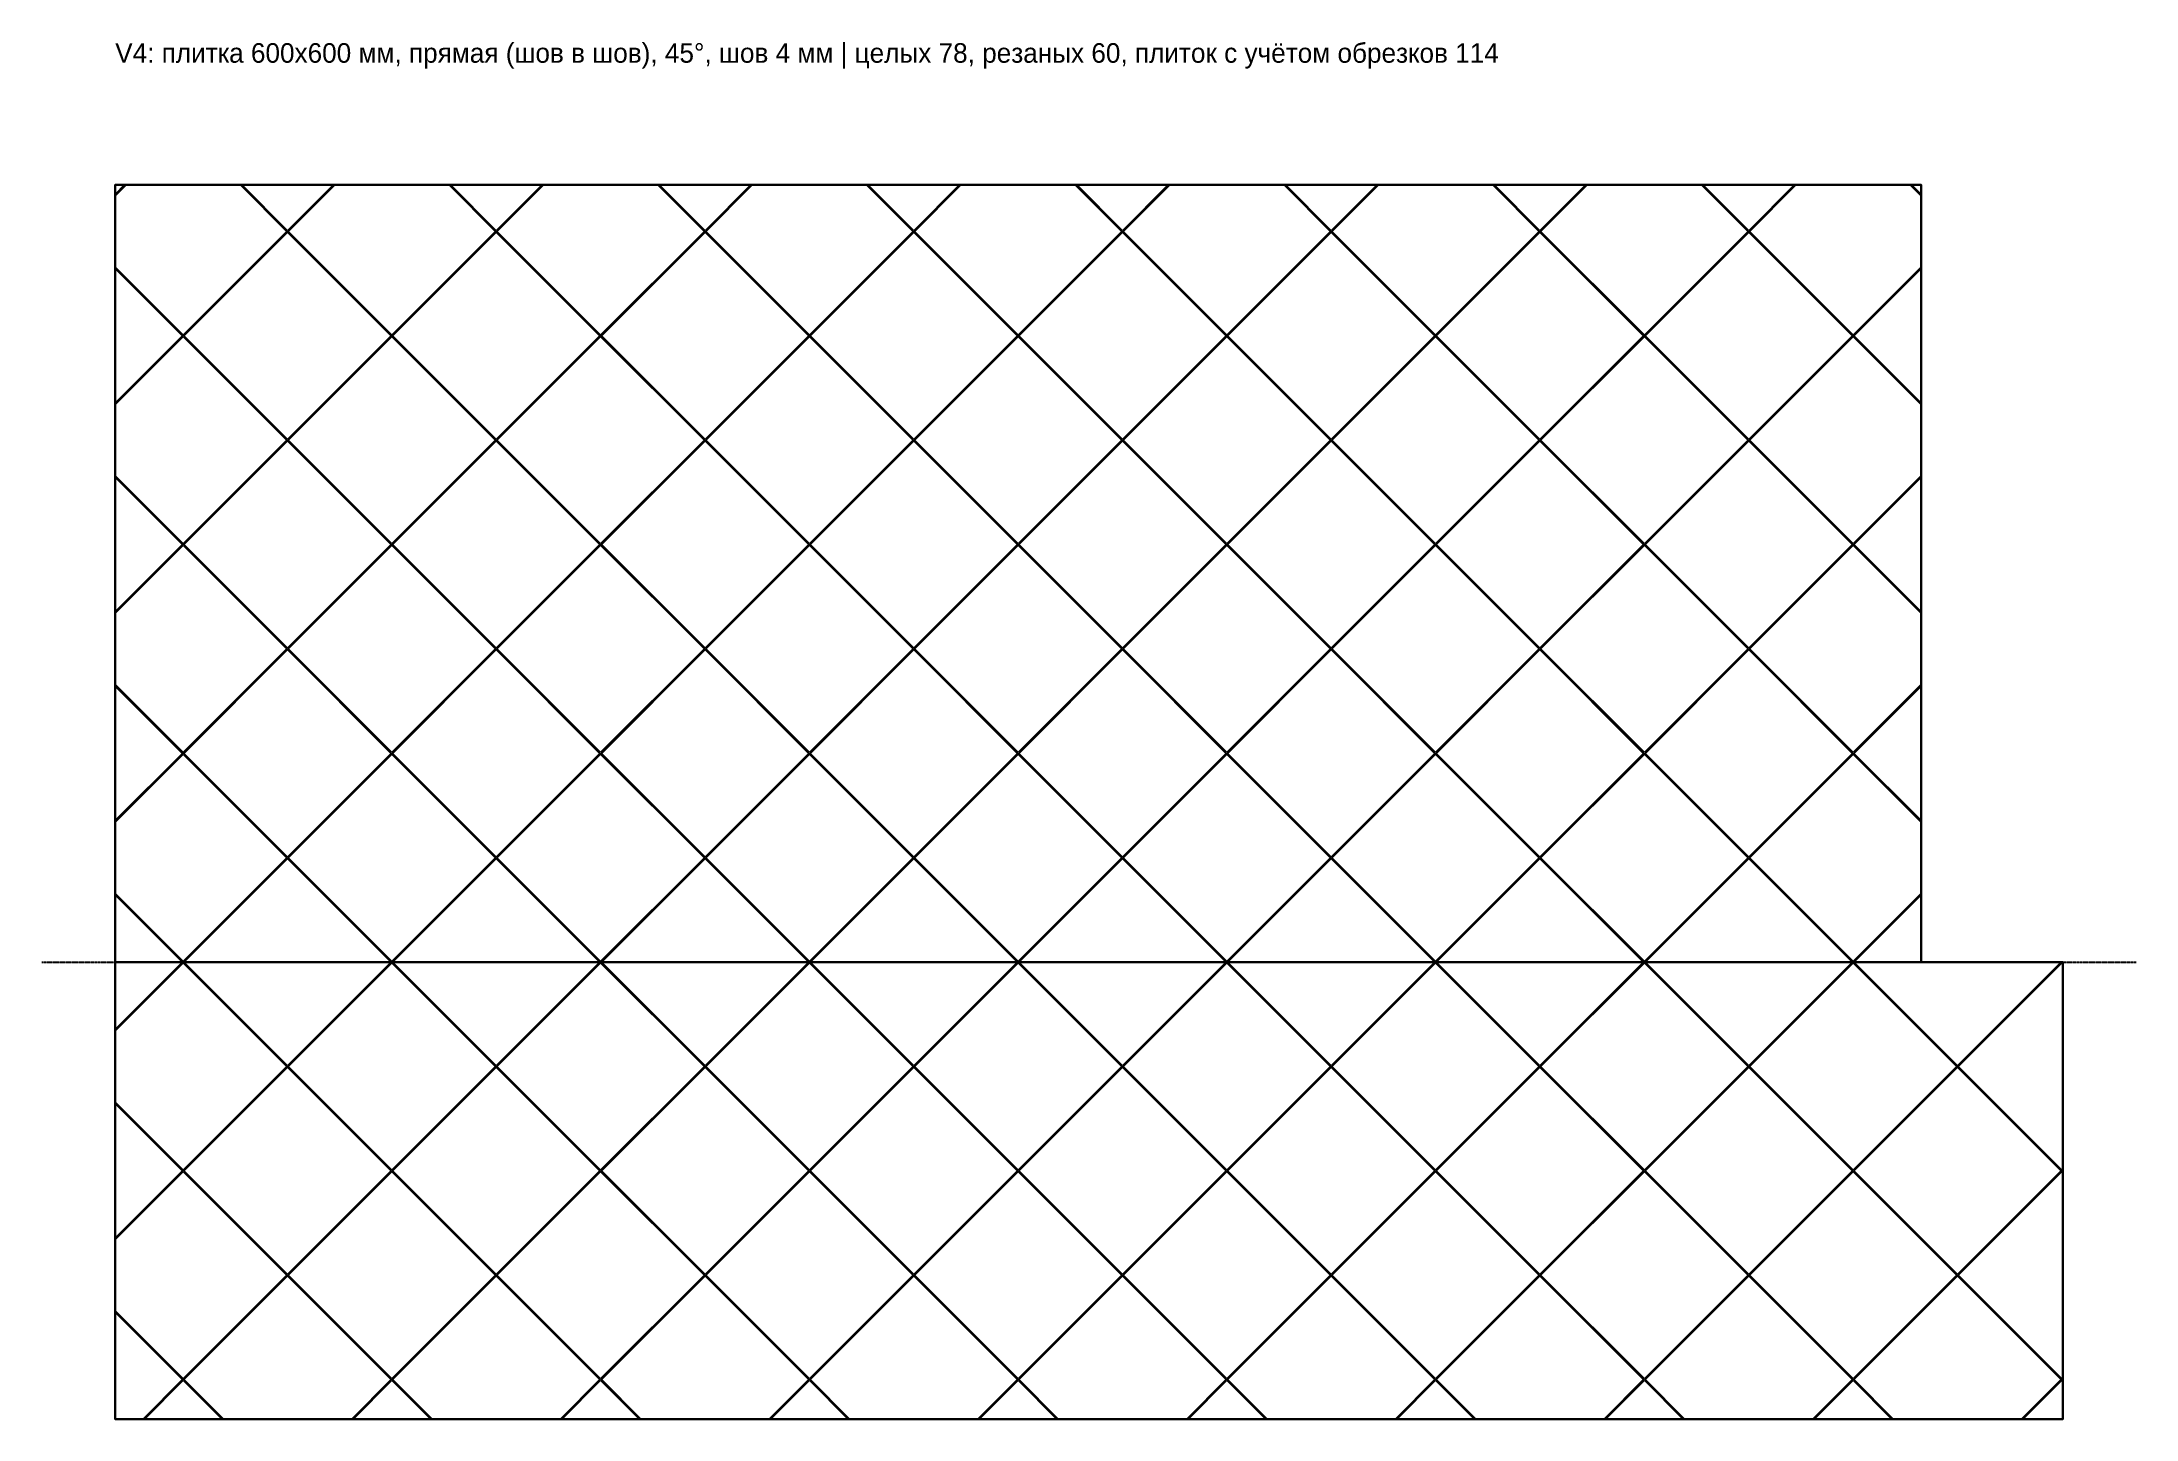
# Model space of a CAD drawing. Header units: millimetres. Extents: x -300 to 8270, y -1870 to 3765.
import ezdxf

# ---------------------------------------------------------------- set-up
doc = ezdxf.new("R2010")
doc.units = ezdxf.units.MM
doc.linetypes.add('DASHED', pattern=[1.524, 1.27, -0.254])
for name, color, linetype in [('KONTUR', 7, 'Continuous'), ('PLITKA_CEL', 8, 'Continuous'), ('PLITKA_MELK', 1, 'Continuous'), ('PLITKA_REZ', 2, 'Continuous'), ('STYK', 1, 'Continuous'), ('TEKST', 3, 'Continuous'), ('ZONY', 5, 'Continuous')]:
    doc.layers.add(name, color=color, linetype=linetype)

msp = doc.modelspace()

# ---------------------------------------------------------------- linework, layer by layer
at = {"layer": 'KONTUR'}
msp.add_lwpolyline([(7970, 0), (7970, -1870), (0, -1870), (0, 0), (0, 3180), (7390, 3180), (7390, 0), (7970, 0)], close=True, dxfattribs=at)
at = {"layer": 'PLITKA_CEL'}
for points in [[(705.4, 2138.3), (281.1, 2562.6), (705.4, 2986.8), (1129.6, 2562.6), (705.4, 2138.3)], [(1559.5, 2138.3), (1135.3, 2562.6), (1559.5, 2986.8), (1983.8, 2562.6), (1559.5, 2138.3)], [(2413.7, 2138.3), (1989.5, 2562.6), (2413.7, 2986.8), (2838, 2562.6), (2413.7, 2138.3)], [(3267.9, 2138.3), (2843.6, 2562.6), (3267.9, 2986.8), (3692.2, 2562.6), (3267.9, 2138.3)], [(4122.1, 2138.3), (3697.8, 2562.6), (4122.1, 2986.8), (4546.4, 2562.6), (4122.1, 2138.3)], [(4976.3, 2138.3), (4552, 2562.6), (4976.3, 2986.8), (5400.5, 2562.6), (4976.3, 2138.3)], [(5830.5, 2138.3), (5406.2, 2562.6), (5830.5, 2986.8), (6254.7, 2562.6), (5830.5, 2138.3)], [(6684.6, 2138.3), (6260.4, 2562.6), (6684.6, 2986.8), (7108.9, 2562.6), (6684.6, 2138.3)], [(1132.4, 1711.2), (708.2, 2135.5), (1132.4, 2559.7), (1556.7, 2135.5), (1132.4, 1711.2)], [(1986.6, 1711.2), (1562.4, 2135.5), (1986.6, 2559.7), (2410.9, 2135.5), (1986.6, 1711.2)], [(2840.8, 1711.2), (2416.6, 2135.5), (2840.8, 2559.7), (3265.1, 2135.5), (2840.8, 1711.2)], [(3695, 1711.2), (3270.7, 2135.5), (3695, 2559.7), (4119.3, 2135.5), (3695, 1711.2)], [(4549.2, 1711.2), (4124.9, 2135.5), (4549.2, 2559.7), (4973.4, 2135.5), (4549.2, 1711.2)], [(5403.4, 1711.2), (4979.1, 2135.5), (5403.4, 2559.7), (5827.6, 2135.5), (5403.4, 1711.2)], [(6257.6, 1711.2), (5833.3, 2135.5), (6257.6, 2559.7), (6681.8, 2135.5), (6257.6, 1711.2)], [(705.4, 1284.1), (281.1, 1708.4), (705.4, 2132.6), (1129.6, 1708.4), (705.4, 1284.1)], [(1559.5, 1284.1), (1135.3, 1708.4), (1559.5, 2132.6), (1983.8, 1708.4), (1559.5, 1284.1)], [(2413.7, 1284.1), (1989.5, 1708.4), (2413.7, 2132.6), (2838, 1708.4), (2413.7, 1284.1)], [(3267.9, 1284.1), (2843.6, 1708.4), (3267.9, 2132.6), (3692.2, 1708.4), (3267.9, 1284.1)], [(4122.1, 1284.1), (3697.8, 1708.4), (4122.1, 2132.6), (4546.4, 1708.4), (4122.1, 1284.1)], [(4976.3, 1284.1), (4552, 1708.4), (4976.3, 2132.6), (5400.5, 1708.4), (4976.3, 1284.1)], [(5830.5, 1284.1), (5406.2, 1708.4), (5830.5, 2132.6), (6254.7, 1708.4), (5830.5, 1284.1)], [(6684.6, 1284.1), (6260.4, 1708.4), (6684.6, 2132.6), (7108.9, 1708.4), (6684.6, 1284.1)], [(1132.4, 857), (708.2, 1281.3), (1132.4, 1705.5), (1556.7, 1281.3), (1132.4, 857)], [(1986.6, 857), (1562.4, 1281.3), (1986.6, 1705.5), (2410.9, 1281.3), (1986.6, 857)], [(2840.8, 857), (2416.6, 1281.3), (2840.8, 1705.5), (3265.1, 1281.3), (2840.8, 857)], [(3695, 857), (3270.7, 1281.3), (3695, 1705.5), (4119.3, 1281.3), (3695, 857)], [(4549.2, 857), (4124.9, 1281.3), (4549.2, 1705.5), (4973.4, 1281.3), (4549.2, 857)], [(5403.4, 857), (4979.1, 1281.3), (5403.4, 1705.5), (5827.6, 1281.3), (5403.4, 857)], [(6257.6, 857), (5833.3, 1281.3), (6257.6, 1705.5), (6681.8, 1281.3), (6257.6, 857)], [(705.4, 429.9), (281.1, 854.2), (705.4, 1278.4), (1129.6, 854.2), (705.4, 429.9)], [(1559.5, 429.9), (1135.3, 854.2), (1559.5, 1278.4), (1983.8, 854.2), (1559.5, 429.9)], [(2413.7, 429.9), (1989.5, 854.2), (2413.7, 1278.4), (2838, 854.2), (2413.7, 429.9)], [(3267.9, 429.9), (2843.6, 854.2), (3267.9, 1278.4), (3692.2, 854.2), (3267.9, 429.9)], [(4122.1, 429.9), (3697.8, 854.2), (4122.1, 1278.4), (4546.4, 854.2), (4122.1, 429.9)], [(4976.3, 429.9), (4552, 854.2), (4976.3, 1278.4), (5400.5, 854.2), (4976.3, 429.9)], [(5830.5, 429.9), (5406.2, 854.2), (5830.5, 1278.4), (6254.7, 854.2), (5830.5, 429.9)], [(6684.6, 429.9), (6260.4, 854.2), (6684.6, 1278.4), (7108.9, 854.2), (6684.6, 429.9)], [(1132.4, 2.8), (708.2, 427.1), (1132.4, 851.4), (1556.7, 427.1), (1132.4, 2.8)], [(1986.6, 2.8), (1562.4, 427.1), (1986.6, 851.4), (2410.9, 427.1), (1986.6, 2.8)], [(2840.8, 2.8), (2416.6, 427.1), (2840.8, 851.4), (3265.1, 427.1), (2840.8, 2.8)], [(3695, 2.8), (3270.7, 427.1), (3695, 851.4), (4119.3, 427.1), (3695, 2.8)], [(4549.2, 2.8), (4124.9, 427.1), (4549.2, 851.4), (4973.4, 427.1), (4549.2, 2.8)], [(5403.4, 2.8), (4979.1, 427.1), (5403.4, 851.4), (5827.6, 427.1), (5403.4, 2.8)], [(6257.6, 2.8), (5833.3, 427.1), (6257.6, 851.4), (6681.8, 427.1), (6257.6, 2.8)], [(705.4, -424.3), (281.1, 0), (705.4, 424.3), (1129.6, 0), (705.4, -424.3)], [(1559.5, -424.3), (1135.3, 0), (1559.5, 424.3), (1983.8, 0), (1559.5, -424.3)], [(2413.7, -424.3), (1989.5, 0), (2413.7, 424.3), (2838, 0), (2413.7, -424.3)], [(3267.9, -424.3), (2843.6, 0), (3267.9, 424.3), (3692.2, 0), (3267.9, -424.3)], [(4122.1, -424.3), (3697.8, 0), (4122.1, 424.3), (4546.4, 0), (4122.1, -424.3)], [(4976.3, -424.3), (4552, 0), (4976.3, 424.3), (5400.5, 0), (4976.3, -424.3)], [(5830.5, -424.3), (5406.2, 0), (5830.5, 424.3), (6254.7, 0), (5830.5, -424.3)], [(6684.6, -424.3), (6260.4, 0), (6684.6, 424.3), (7108.9, 0), (6684.6, -424.3)], [(1132.4, -851.4), (708.2, -427.1), (1132.4, -2.8), (1556.7, -427.1), (1132.4, -851.4)], [(1986.6, -851.4), (1562.4, -427.1), (1986.6, -2.8), (2410.9, -427.1), (1986.6, -851.4)], [(2840.8, -851.4), (2416.6, -427.1), (2840.8, -2.8), (3265.1, -427.1), (2840.8, -851.4)], [(3695, -851.4), (3270.7, -427.1), (3695, -2.8), (4119.3, -427.1), (3695, -851.4)], [(4549.2, -851.4), (4124.9, -427.1), (4549.2, -2.8), (4973.4, -427.1), (4549.2, -851.4)], [(5403.4, -851.4), (4979.1, -427.1), (5403.4, -2.8), (5827.6, -427.1), (5403.4, -851.4)], [(6257.6, -851.4), (5833.3, -427.1), (6257.6, -2.8), (6681.8, -427.1), (6257.6, -851.4)], [(7111.7, -851.4), (6687.5, -427.1), (7111.7, -2.8), (7536, -427.1), (7111.7, -851.4)], [(705.4, -1278.4), (281.1, -854.2), (705.4, -429.9), (1129.6, -854.2), (705.4, -1278.4)], [(1559.5, -1278.4), (1135.3, -854.2), (1559.5, -429.9), (1983.8, -854.2), (1559.5, -1278.4)], [(2413.7, -1278.4), (1989.5, -854.2), (2413.7, -429.9), (2838, -854.2), (2413.7, -1278.4)], [(3267.9, -1278.4), (2843.6, -854.2), (3267.9, -429.9), (3692.2, -854.2), (3267.9, -1278.4)], [(4122.1, -1278.4), (3697.8, -854.2), (4122.1, -429.9), (4546.4, -854.2), (4122.1, -1278.4)], [(4976.3, -1278.4), (4552, -854.2), (4976.3, -429.9), (5400.5, -854.2), (4976.3, -1278.4)], [(5830.5, -1278.4), (5406.2, -854.2), (5830.5, -429.9), (6254.7, -854.2), (5830.5, -1278.4)], [(6684.6, -1278.4), (6260.4, -854.2), (6684.6, -429.9), (7108.9, -854.2), (6684.6, -1278.4)], [(7538.8, -1278.4), (7114.6, -854.2), (7538.8, -429.9), (7963.1, -854.2), (7538.8, -1278.4)], [(1132.4, -1705.5), (708.2, -1281.3), (1132.4, -857), (1556.7, -1281.3), (1132.4, -1705.5)], [(1986.6, -1705.5), (1562.4, -1281.3), (1986.6, -857), (2410.9, -1281.3), (1986.6, -1705.5)], [(2840.8, -1705.5), (2416.6, -1281.3), (2840.8, -857), (3265.1, -1281.3), (2840.8, -1705.5)], [(3695, -1705.5), (3270.7, -1281.3), (3695, -857), (4119.3, -1281.3), (3695, -1705.5)], [(4549.2, -1705.5), (4124.9, -1281.3), (4549.2, -857), (4973.4, -1281.3), (4549.2, -1705.5)], [(5403.4, -1705.5), (4979.1, -1281.3), (5403.4, -857), (5827.6, -1281.3), (5403.4, -1705.5)], [(6257.6, -1705.5), (5833.3, -1281.3), (6257.6, -857), (6681.8, -1281.3), (6257.6, -1705.5)], [(7111.7, -1705.5), (6687.5, -1281.3), (7111.7, -857), (7536, -1281.3), (7111.7, -1705.5)]]:
    msp.add_lwpolyline(points, close=True, dxfattribs=at)
at = {"layer": 'PLITKA_MELK'}
for points in [[(0, 3141.3), (0, 3180), (38.7, 3180), (0, 3141.3)], [(7351.3, 3180), (7390, 3180), (7390, 3141.3), (7351.3, 3180)], [(7968.8, -854.2), (7970, -852.9), (7970, -855.4), (7968.8, -854.2)], [(7968.8, -1708.4), (7970, -1707.1), (7970, -1709.6), (7968.8, -1708.4)]]:
    msp.add_lwpolyline(points, close=True, dxfattribs=at)
at = {"layer": 'PLITKA_REZ'}
for points in [[(702.5, 2989.6), (278.3, 2565.4), (0, 2843.6), (0, 3135.7), (44.3, 3180), (512.2, 3180), (702.5, 2989.6)], [(705.4, 2992.5), (517.8, 3180), (892.9, 3180), (705.4, 2992.5)], [(1556.7, 2989.6), (1132.4, 2565.4), (708.2, 2989.6), (898.5, 3180), (1366.4, 3180), (1556.7, 2989.6)], [(1559.5, 2992.5), (1372, 3180), (1747.1, 3180), (1559.5, 2992.5)], [(2410.9, 2989.6), (1986.6, 2565.4), (1562.4, 2989.6), (1752.7, 3180), (2220.5, 3180), (2410.9, 2989.6)], [(2413.7, 2992.5), (2226.2, 3180), (2601.2, 3180), (2413.7, 2992.5)], [(3265.1, 2989.6), (2840.8, 2565.4), (2416.6, 2989.6), (2606.9, 3180), (3074.7, 3180), (3265.1, 2989.6)], [(3267.9, 2992.5), (3080.4, 3180), (3455.4, 3180), (3267.9, 2992.5)], [(4119.3, 2989.6), (3695, 2565.4), (3270.7, 2989.6), (3461.1, 3180), (3928.9, 3180), (4119.3, 2989.6)], [(4122.1, 2992.5), (3934.6, 3180), (4309.6, 3180), (4122.1, 2992.5)], [(4973.4, 2989.6), (4549.2, 2565.4), (4124.9, 2989.6), (4315.3, 3180), (4783.1, 3180), (4973.4, 2989.6)], [(4976.3, 2992.5), (4788.8, 3180), (5163.8, 3180), (4976.3, 2992.5)], [(5827.6, 2989.6), (5403.4, 2565.4), (4979.1, 2989.6), (5169.5, 3180), (5637.3, 3180), (5827.6, 2989.6)], [(5830.5, 2992.5), (5642.9, 3180), (6018, 3180), (5830.5, 2992.5)], [(6681.8, 2989.6), (6257.6, 2565.4), (5833.3, 2989.6), (6023.6, 3180), (6491.5, 3180), (6681.8, 2989.6)], [(6684.6, 2992.5), (6497.1, 3180), (6872.2, 3180), (6684.6, 2992.5)], [(7390, 3135.7), (7390, 2843.6), (7111.7, 2565.4), (6687.5, 2989.6), (6877.8, 3180), (7345.7, 3180), (7390, 3135.7)], [(275.4, 2562.6), (0, 2287.1), (0, 2838), (275.4, 2562.6)], [(7114.6, 2562.6), (7390, 2838), (7390, 2287.1), (7114.6, 2562.6)], [(278.3, 2559.7), (702.5, 2135.5), (278.3, 1711.2), (0, 1989.5), (0, 2281.5), (278.3, 2559.7)], [(7111.7, 1711.2), (6687.5, 2135.5), (7111.7, 2559.7), (7390, 2281.5), (7390, 1989.5), (7111.7, 1711.2)], [(275.4, 1708.4), (0, 1432.9), (0, 1983.8), (275.4, 1708.4)], [(7114.6, 1708.4), (7390, 1983.8), (7390, 1432.9), (7114.6, 1708.4)], [(278.3, 1705.5), (702.5, 1281.3), (278.3, 857), (0, 1135.3), (0, 1427.3), (278.3, 1705.5)], [(7111.7, 857), (6687.5, 1281.3), (7111.7, 1705.5), (7390, 1427.3), (7390, 1135.3), (7111.7, 857)], [(275.4, 854.2), (0, 578.8), (0, 1129.6), (275.4, 854.2)], [(7114.6, 854.2), (7390, 1129.6), (7390, 578.8), (7114.6, 854.2)], [(278.3, 851.4), (702.5, 427.1), (278.3, 2.8), (0, 281.1), (0, 573.1), (278.3, 851.4)], [(7111.7, 2.8), (6687.5, 427.1), (7111.7, 851.4), (7390, 573.1), (7390, 281.1), (7111.7, 2.8)], [(275.4, 0), (0, -275.4), (0, 0), (0, 275.4), (275.4, 0)], [(7963.1, 0), (7538.8, -424.3), (7114.6, 0), (7390, 275.4), (7390, 0), (7963.1, 0), (7963.1, 0)], [(278.3, -2.8), (702.5, -427.1), (278.3, -851.4), (0, -573.1), (0, -281.1), (278.3, -2.8)], [(7965.9, -851.4), (7541.7, -427.1), (7965.9, -2.8), (7970, -6.9), (7970, -847.3), (7965.9, -851.4)], [(275.4, -854.2), (0, -1129.6), (0, -578.8), (275.4, -854.2)], [(278.3, -857), (702.5, -1281.3), (278.3, -1705.5), (0, -1427.3), (0, -1135.3), (278.3, -857)], [(7965.9, -1705.5), (7541.7, -1281.3), (7965.9, -857), (7970, -861.1), (7970, -1701.5), (7965.9, -1705.5)], [(281.1, -1708.4), (705.4, -1284.1), (1129.6, -1708.4), (968, -1870), (442.7, -1870), (281.1, -1708.4)], [(1135.3, -1708.4), (1559.5, -1284.1), (1983.8, -1708.4), (1822.2, -1870), (1296.9, -1870), (1135.3, -1708.4)], [(1989.5, -1708.4), (2413.7, -1284.1), (2838, -1708.4), (2676.4, -1870), (2151.1, -1870), (1989.5, -1708.4)], [(2843.6, -1708.4), (3267.9, -1284.1), (3692.2, -1708.4), (3530.5, -1870), (3005.3, -1870), (2843.6, -1708.4)], [(3697.8, -1708.4), (4122.1, -1284.1), (4546.4, -1708.4), (4384.7, -1870), (3859.5, -1870), (3697.8, -1708.4)], [(4552, -1708.4), (4976.3, -1284.1), (5400.5, -1708.4), (5238.9, -1870), (4713.6, -1870), (4552, -1708.4)], [(5406.2, -1708.4), (5830.5, -1284.1), (6254.7, -1708.4), (6093.1, -1870), (5567.8, -1870), (5406.2, -1708.4)], [(6260.4, -1708.4), (6684.6, -1284.1), (7108.9, -1708.4), (6947.3, -1870), (6422, -1870), (6260.4, -1708.4)], [(7114.6, -1708.4), (7538.8, -1284.1), (7963.1, -1708.4), (7801.5, -1870), (7276.2, -1870), (7114.6, -1708.4)], [(275.4, -1708.4), (113.8, -1870), (0, -1870), (0, -1432.9), (275.4, -1708.4)], [(278.3, -1711.2), (437.1, -1870), (119.5, -1870), (278.3, -1711.2)], [(1132.4, -1711.2), (1291.2, -1870), (973.6, -1870), (1132.4, -1711.2)], [(1986.6, -1711.2), (2145.4, -1870), (1827.8, -1870), (1986.6, -1711.2)], [(2840.8, -1711.2), (2999.6, -1870), (2682, -1870), (2840.8, -1711.2)], [(3695, -1711.2), (3853.8, -1870), (3536.2, -1870), (3695, -1711.2)], [(4549.2, -1711.2), (4708, -1870), (4390.4, -1870), (4549.2, -1711.2)], [(5403.4, -1711.2), (5562.2, -1870), (5244.6, -1870), (5403.4, -1711.2)], [(6257.6, -1711.2), (6416.4, -1870), (6098.8, -1870), (6257.6, -1711.2)], [(7111.7, -1711.2), (7270.5, -1870), (6952.9, -1870), (7111.7, -1711.2)], [(7965.9, -1711.2), (7970, -1715.3), (7970, -1870), (7807.1, -1870), (7965.9, -1711.2)]]:
    msp.add_lwpolyline(points, close=True, dxfattribs=at)
at = {"layer": 'STYK', "linetype": 'DASHED'}
msp.add_line((-300, 0), (8270, 0), dxfattribs=at)
at = {"layer": 'ZONY'}
for points in [[(7390, 0), (7390, 3180), (0, 3180), (0, 0), (7390, 0)], [(7970, -1870), (7970, 0), (0, 0), (0, -1870), (7970, -1870)]]:
    msp.add_lwpolyline(points, close=True, dxfattribs=at)

# ---------------------------------------------------------------- texts
at = {"layer": 'TEKST'}
msp.add_text('V4: плитка 600x600 мм, прямая (шов в шов), 45°, шов 4 мм | целых 78, резаных 60, плиток с учётом обрезков 114', height=80, dxfattribs=at).set_placement((0, 3680))

doc.saveas('drawing.dxf')
